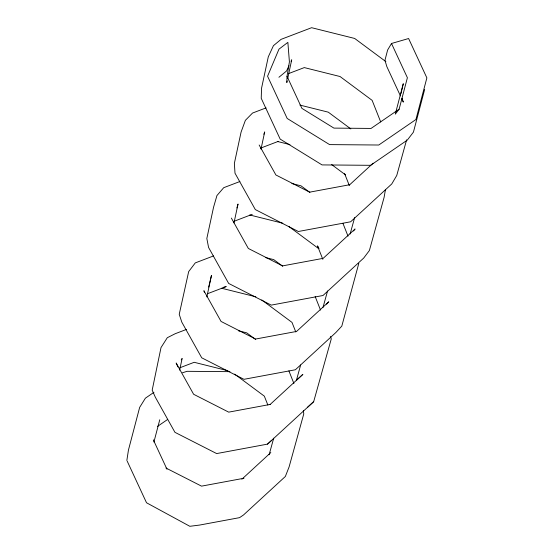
<?xml version="1.0" encoding="UTF-8"?>
<svg xmlns="http://www.w3.org/2000/svg" width="554" height="554" viewBox="0 0 554 554"><rect width="100%" height="100%" fill="white"/><g stroke="black" fill="none" stroke-linecap="round" stroke-linejoin="round"><path stroke-width="0.83" d="M400.445 95.925L386.831 66.591L384.947 60.303L387.627 49.985L391.505 43.489L408.603 38.524L426.871 77.879L415.929 119.525L378.77 145.016L329.595 144.608L287.18 118.459L267.575 76.223L278.974 49.154L287.865 42.367L289.41 61.896L287.014 76.293L286.82 82.574L287.18 80.884M126.845 460.478L128.445 450.07L139.656 407.391L145.397 398.181L153.95 392.315M385.473 189.447L384.116 197.307L369.393 250.512L363.736 258.026L323.01 295.504L271.238 305.115L228.663 283.433L208.574 247.458L206.836 238.497L213.539 207.3L216.939 195.562L223.719 187.688L239.896 181.518M179.628 370.134L182.141 358.452L181.241 359.858M206.85 296.923L211.469 275.407L208.692 287.069M233.975 222.93L238.04 204.031L236.904 207.944M261.003 149.109L264.701 131.914L263.843 134.262M287.727 78.356L291.709 59.804L291.023 61.286M400.971 93.584L403.277 83.716L395.279 114.172L399.129 109.173L407.391 77.719L391.505 43.489M358.805 263.379L341.811 326.119L335.828 332.545L295.379 369.767L243.961 379.317L201.718 357.801L181.823 322.172L179.226 314.305L188.672 271.605L195.278 262.901L213.553 255.927M153.908 442.023L159.753 419.773M424.655 89.436L413.429 132.143L407.266 140.148L370.584 165.314L322.033 164.912L280.165 139.096L261.232 98.314L261.543 88.259L268.295 56.827L273.434 45.677L281.079 39.355L311.618 27.7L354.671 38.455L385.875 61.626M269.119 454.73L273.704 438.179M296.307 380.702L300.656 364.975M323.017 307.401L327.559 290.982M350.107 234.017L354.664 217.563M406.622 139.802L396.747 175.48L391.768 183.935L350.634 221.787L298.343 231.496L255.325 209.585L234.993 173.18L234.37 163.34L241.087 132.06L245.38 120.329L252.534 113.051L266.079 107.885M186.428 329.429L175.203 333.716L167.287 337.725L161.013 347.58L152.184 390.154L155.342 397.225L174.946 432.328L216.662 453.574L267.506 444.128L313.675 401.671L331.264 338.909L330.53 336.465M288.973 65.746L286.57 70.954L278.925 77.276M353.535 231.018L355.079 228.968L323.148 258.351L282.547 265.892L248.331 248.462L231.357 218.075M326.597 304.132L328.771 301.798L296.563 331.437L255.609 339.041L221.06 321.445L203.893 290.712L204.412 292.283M373.064 163.25L349.733 184.724L309.658 192.162L275.885 174.967L259.154 145.003M270.123 404.482L302.879 374.365L296.715 380.016M241.876 479.21L270.816 452.57M307.505 407.322L313.675 401.671M267.506 444.128L271.398 440.575M399.129 109.173L371.069 128.424L333.93 128.113L301.902 108.369L287.014 76.293M157.537 426.386L167.516 419.544M288.44 73.647L304.291 67.595L340.052 76.528L372.143 100.364L380.695 121.928M260.47 148.181L278.101 141.45M234.148 221.247L252.229 214.343M207.715 293.634L226.212 286.57L223.13 287.415M179.877 367.766L194.191 362.302L227.902 370.723M182.439 372.773L187.107 371.312L229.952 371.665M270.22 404.427L228.698 412.141L193.623 394.275L176.158 363.002L177.917 366.928M243.968 478.254L201.524 486.142L165.958 468.026M299.908 105.087L328.273 112.164L350.841 128.93M277.589 141.512L289.964 144.601M291.84 183.533L300.995 185.825L309.873 192.418M249.75 214.98L282.824 223.241M265.47 257.548L273.724 259.611L282.699 266.273M221.648 288.253L255.858 296.799M238.317 330.752L246.675 332.836L255.609 339.47M331.666 164.586L345.537 174.891M288.779 226.441L318.661 248.628M261.793 299.97L291.993 322.393L295.788 331.964M234.647 374.109L264.341 396.158L267.845 405.002M318.979 248.49L317.497 245.886L322.837 259.341M401.879 99.014L403.312 102.102L402.045 98.252M153.34 439.855L166.976 469.224M127.198 461.143L146.519 502.762L189.842 526.3L199.606 525.067L239.55 517.651L243.525 514.964L285.358 476.468L289.112 466.87L303.779 413.886L303.343 410.597M344.581 173.561L349.359 185.604M342.954 223.38L348.023 236.177M315.178 296.57L320.537 310.088M288.904 370.889L293.918 383.534"/></g></svg>
